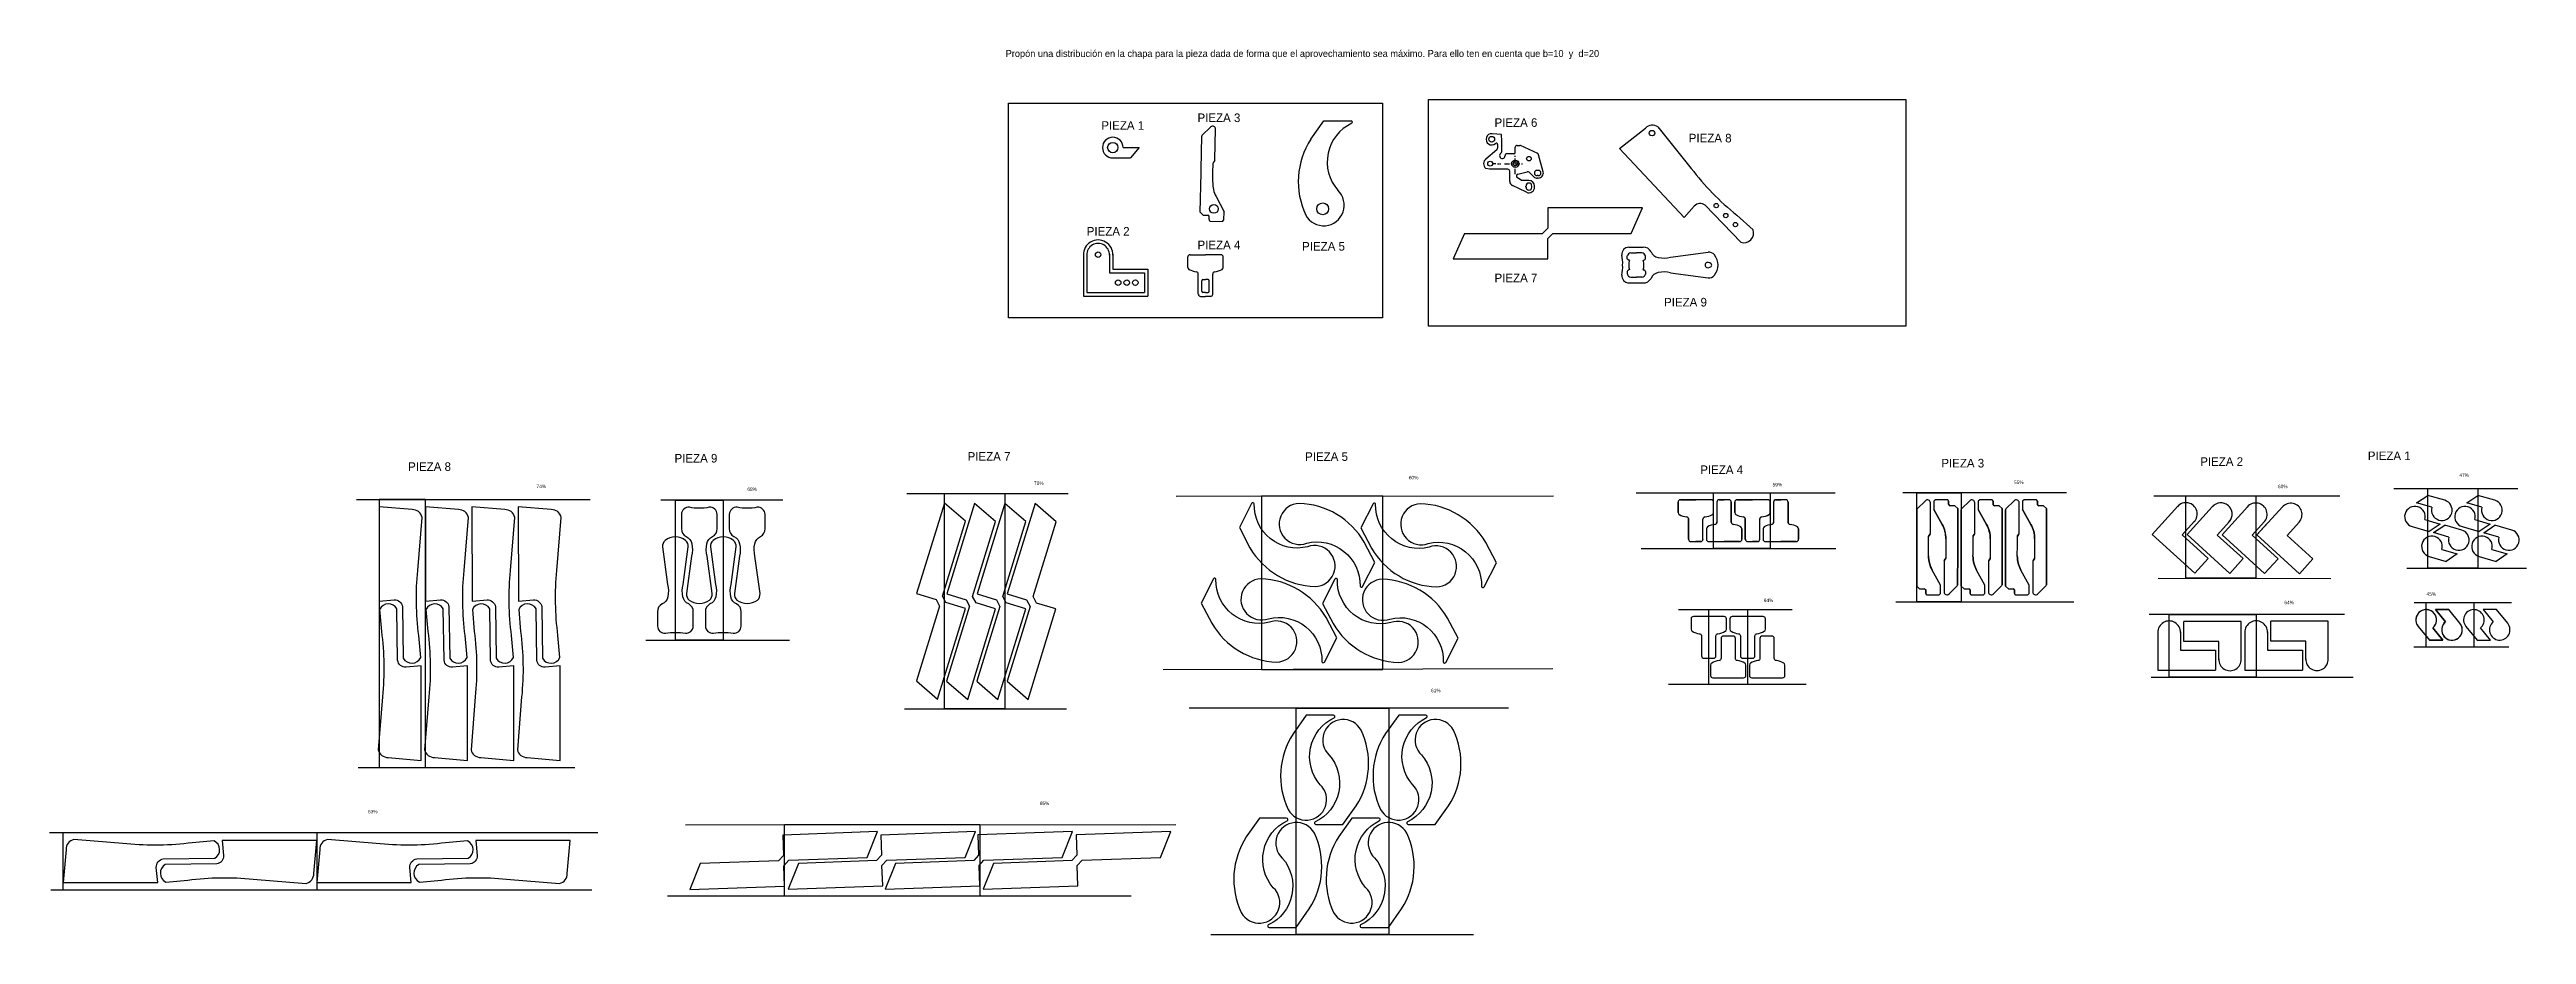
# Model space of a CAD drawing. Header units: millimetres. Extents: x -2963 to 4235, y -1663 to 907.
import ezdxf

# ---------------------------------------------------------------- set-up
doc = ezdxf.new("R2010")
doc.units = ezdxf.units.MM
doc.linetypes.add('CENTRO_15', pattern=[30, 15, -5, 5, -5])
doc.linetypes.add('CENTRO_5', pattern=[7.64, 5, -0.88, 0.88, -0.88])
for name, color, linetype in [('aux', 10, 'Continuous'), ('BASE_I', 7, 'Continuous'), ('EJES', 1, 'CENTRO_15'), ('PIEZA', 1, 'CENTRO_15')]:
    doc.layers.add(name, color=color, linetype=linetype)

msp = doc.modelspace()

# ---------------------------------------------------------------- linework, layer by layer
for p, q in [((702.2, 646.3), (740.4, 700.2)), ((740.4, 700.2), (819.2, 700.2)), ((1599.1, 619.1), (1674.8, 678.6)), ((1711.2, 682.1), (1807.7, 561.8)), ((126.9, 592.1), (178.3, 592.1)), ((156.9, 622.1), (203.2, 622.1)), ((203.2, 622.1), (178.3, 592.1)), ((1787.8, 419.6), (1599.1, 619.1)), ((1391.1, 447.2), (1391.1, 388.1)), ((1666.2, 447.2), (1391.1, 447.2)), ((1391.1, 447.2), (1391.1, 388.1)), ((1633.6, 373.1), (1666.2, 447.2)), ((1816.7, 452.4), (1787.8, 419.6)), ((1952.5, 347.1), (1848.2, 454.5)), ((1148.7, 373.1), (1116, 299.1)), ((1148.7, 373.1), (1376.1, 373.1)), ((1391.1, 388.1), (1376.1, 373.1)), ((1406.1, 373.1), (1391.1, 358.1)), ((1406.1, 373.1), (1633.6, 373.1)), ((1406.1, 373.1), (1633.6, 373.1)), ((1940, 425.8), (1987.9, 383)), ((41.4, 312.2), (41.4, 190.9)), ((51.4, 312.2), (51.4, 200.9)), ((116.9, 312.2), (116.9, 258.8)), ((126.9, 312.2), (126.9, 268.8)), ((344.8, 274.3), (344.8, 304.5)), ((351.5, 311.2), (396.3, 311.2)), ((441.2, 311.2), (396.3, 311.2)), ((447.9, 274.3), (447.9, 304.5)), ((1116, 299.1), (1391.1, 299.1)), ((1391.1, 299.1), (1391.1, 358.1)), ((1622.2, 299.4), (1622.2, 307.6)), ((1628.3, 294.5), (1625.8, 296.4)), ((1626.5, 333.1), (1668, 333.1)), ((1632.3, 316.5), (1648.5, 316.5)), ((1664.7, 316.5), (1648.5, 316.5)), ((1668.7, 294.5), (1671.1, 296.4)), ((1674.8, 299.4), (1674.8, 307.6)), ((1747.6, 303.7), (1856.8, 318.4)), ((116.9, 258.8), (218.6, 258.8)), ((126.9, 268.8), (228.6, 268.8)), ((218.6, 258.8), (218.6, 200.9)), ((228.6, 268.8), (228.6, 190.9)), ((375.4, 196.7), (375.4, 254.7)), ((385.5, 204.9), (385.5, 235.5)), ((388.9, 238.8), (396.3, 238.8)), ((403.8, 238.8), (396.3, 238.8)), ((407.2, 204.9), (407.2, 235.5)), ((417.3, 196.7), (417.3, 254.7)), ((1622.2, 262.8), (1622.2, 254.6)), ((1628.3, 267.8), (1625.8, 265.8)), ((1626.5, 229.1), (1668, 229.1)), ((1632.3, 245.7), (1648.5, 245.7)), ((1664.7, 245.7), (1648.5, 245.7)), ((1668.7, 267.8), (1671.1, 265.8)), ((1674.8, 262.8), (1674.8, 254.6)), ((1747.6, 258.6), (1856.8, 243.9)), ((41.4, 190.9), (228.6, 190.9)), ((51.4, 200.9), (218.6, 200.9)), ((382.2, 190), (396.3, 190)), ((396.3, 201.5), (388.9, 201.5)), ((396.3, 201.5), (403.8, 201.5)), ((410.5, 190), (396.3, 190)), ((-2071.1, -399.7), (-1392.3, -399.7)), ((-832.4, -402.1), (-1187.1, -402.1)), ((-472.1, -382.6), (-2.5, -382.6)), ((310.7, -390.1), (1408, -389.3)), ((1647.7, -380.7), (2225.9, -380.7)), ((1769.7, -437.6), (1769.7, -407.4)), ((1776.4, -400.7), (1821.2, -400.7)), ((1866, -400.7), (1821.2, -400.7)), ((1872.7, -437.6), (1872.7, -407.4)), ((1882.6, -407.4), (1882.6, -465.4)), ((1889.3, -400.7), (1903.5, -400.7)), ((1917.7, -400.7), (1903.5, -400.7)), ((1924.4, -407.4), (1924.4, -465.4)), ((1934.5, -437.6), (1934.5, -407.4)), ((1941.2, -400.7), (1986, -400.7)), ((2030.8, -400.7), (1986, -400.7)), ((2037.6, -437.6), (2037.6, -407.4)), ((2037.6, -422.5), (2037.6, -541.9)), ((2047.4, -407.4), (2047.4, -465.4)), ((2054.2, -400.7), (2068.3, -400.7)), ((2082.5, -400.7), (2068.3, -400.7)), ((2089.3, -407.4), (2089.3, -465.4)), ((2899, -380.8), (2422.5, -380.8)), ((3222.2, -419), (3147.4, -501.5)), ((3152.6, -389.1), (3692.4, -389.1)), ((3322.2, -421.2), (3248.9, -501.9)), ((3425.3, -419.9), (3350.5, -502.4)), ((3526.8, -420.4), (3452, -502.8)), ((3849.7, -367.6), (4210.3, -367.7)), ((3916.1, -409.5), (3948.3, -387.7)), ((3960.5, -422.5), (3916.1, -409.5)), ((3997.7, -402), (3948.3, -387.7)), ((4061.5, -409.5), (4093.7, -387.7)), ((4105.9, -422.5), (4061.5, -409.5)), ((4143.1, -402.1), (4093.7, -387.7)), ((1800.3, -515.2), (1800.3, -457.2)), ((1842.1, -515.2), (1842.1, -457.2)), ((1852, -485), (1852, -515.2)), ((1955, -485), (1955, -515.2)), ((1965.1, -515.2), (1965.1, -457.2)), ((2006.9, -515.2), (2006.9, -457.2)), ((2016.8, -485), (2016.8, -515.2)), ((2119.9, -485), (2119.9, -515.2)), ((3147.4, -501.5), (3271.2, -613.8)), ((3270.7, -463.1), (3234.8, -502.6)), ((3234.8, -502.6), (3310.1, -571)), ((3248.9, -501.9), (3372.8, -614.3)), ((3372.2, -463.5), (3336.3, -503.1)), ((3336.3, -503.1), (3411.7, -571.4)), ((3350.5, -502.4), (3474.3, -614.7)), ((3473.8, -463.9), (3437.9, -503.5)), ((3437.9, -503.5), (3513.2, -571.9)), ((3481.2, -470.7), (3452, -502.8)), ((3452, -502.8), (3575.9, -615.2)), ((3575.3, -464.4), (3539.4, -504)), ((3902.8, -478.5), (3952.2, -492.9)), ((3940, -458.1), (3984.4, -471)), ((3984.4, -471), (3952.2, -492.9)), ((3965.4, -496), (3997.7, -474.2)), ((4009.8, -509), (3965.4, -496)), ((4047, -488.5), (3997.7, -474.2)), ((4048.3, -478.5), (4097.7, -492.9)), ((4085.5, -458.1), (4129.9, -471)), ((4129.9, -471), (4097.7, -492.9)), ((4110.9, -496.1), (4143.1, -474.2)), ((4155.3, -509), (4110.9, -496.1)), ((4192.5, -488.6), (4143.1, -474.2)), ((1662.5, -541.9), (2228.5, -541.9)), ((1807, -521.9), (1821.2, -521.9)), ((1835.4, -521.9), (1821.2, -521.9)), ((1858.7, -521.9), (1903.5, -521.9)), ((1948.3, -521.9), (1903.5, -521.9)), ((1971.9, -521.9), (1986, -521.9)), ((2000.2, -521.9), (1986, -521.9)), ((2023.5, -521.9), (2068.3, -521.9)), ((2113.1, -521.9), (2068.3, -521.9)), ((3310.1, -571), (3271.2, -613.8)), ((3411.7, -571.4), (3372.8, -614.3)), ((3513.2, -571.9), (3474.3, -614.7)), ((3539.4, -504), (3614.8, -572.3)), ((3614.8, -572.3), (3575.9, -615.2)), ((3952.2, -565), (4001.6, -579.4)), ((3989.4, -544.6), (4033.8, -557.5)), ((4033.8, -557.5), (4001.6, -579.4)), ((4097.7, -565), (4147, -579.4)), ((4134.9, -544.6), (4179.3, -557.5)), ((4179.3, -557.5), (4147, -579.4)), ((3164.6, -628), (3666.4, -629.3)), ((3887.2, -599.4), (4235.3, -599.4)), ((1771.3, -719.6), (2101, -719.6)), ((2402.5, -696.7), (2920, -696.7)), ((3908.5, -698.9), (4191.8, -698.9)), ((3999.9, -755), (3970.6, -719.2)), ((3970.6, -719.2), (4009.6, -719.5)), ((4042.1, -759.3), (4009.6, -719.5)), ((3706.4, -733.9), (3139.2, -733.9)), ((3164.2, -784.1), (3164.2, -895.4)), ((3229.7, -784.1), (3229.7, -837.5)), ((3406.4, -753.9), (3239.2, -753.9)), ((3239.2, -811.8), (3239.2, -753.9)), ((3406.4, -865.2), (3406.4, -753.9)), ((3417, -783.7), (3417, -895)), ((3482.5, -783.7), (3482.5, -837.1)), ((3659.2, -753.5), (3492, -753.5)), ((3492, -811.4), (3492, -753.5)), ((3659.2, -864.9), (3659.2, -753.5)), ((3920.6, -768.5), (3953.1, -808.3)), ((3962.8, -772.8), (3992, -808.6)), ((-1229.8, -808.5), (-813, -808.5)), ((3229.7, -837.5), (3331.4, -837.5)), ((3340.9, -811.8), (3239.2, -811.8)), ((3331.4, -837.5), (3331.4, -895.4)), ((3340.9, -865.2), (3340.9, -811.8)), ((3482.5, -837.1), (3584.2, -837.1)), ((3593.7, -811.4), (3492, -811.4)), ((3584.2, -837.1), (3584.2, -895)), ((3593.7, -864.9), (3593.7, -811.4)), ((4184.4, -828.9), (3907.6, -828.9)), ((3992, -808.6), (3953.1, -808.3)), ((273.6, -893.9), (1405.9, -890.9)), ((3144.2, -915.4), (3731.4, -915.4)), ((3164.2, -895.4), (3331.4, -895.4)), ((3417, -895), (3584.2, -895)), ((1276.7, -1005.8), (348.6, -1005.8)), ((2141.5, -937.5), (1742.3, -937.5)), ((-478.3, -1007.9), (-7.5, -1007.9)), ((-2066, -1178.4), (-1436.7, -1178.4)), ((-2963.2, -1367.1), (-1369.8, -1367.1)), ((-1114.6, -1344.1), (310.1, -1343.6)), ((-1386.9, -1534.6), (-2959.1, -1534.6)), ((179.8, -1551.8), (-1167.6, -1551.8)), ((411.9, -1662.8), (1174.8, -1662.8))]:
    msp.add_line(p, q)
for points in [[(-1893, -605.5), (-1880.7, -451.7, 0.372878), (-1909.5, -429.2), (-2005.4, -420.7), (-2005, -695.2), (-1961.4, -691.2, -0.386252), (-1937.1, -711.3), (-1935, -861, 0.601328), (-1884.6, -859.1), (-1890, -795.1, -0.057516)], [(-1758.3, -605.5), (-1745.9, -451.7, 0.372878), (-1774.8, -429.2), (-1870.7, -420.7), (-1870.3, -695.2), (-1826.7, -691.2, -0.386252), (-1802.3, -711.3), (-1800.2, -861, 0.601328), (-1749.8, -859.1), (-1755.3, -795.1, -0.057516)], [(-1623.4, -605.5), (-1611, -451.7, 0.372878), (-1639.9, -429.2), (-1735.8, -420.7), (-1735.4, -695.2), (-1691.8, -691.2, -0.386252), (-1667.5, -711.3), (-1665.3, -861, 0.601328), (-1614.9, -859.1), (-1620.4, -795.1, -0.057516)], [(-1488.6, -605.5), (-1476.2, -451.7, 0.372878), (-1505.1, -429.2), (-1601, -420.7), (-1600.6, -695.2), (-1557, -691.2, -0.386252), (-1532.7, -711.3), (-1530.6, -861, 0.601328), (-1480.1, -859.1), (-1485.6, -795.1, -0.057516)], [(-1074.8, -702.1, 0.147298), (-1044.9, -692, 0.230933), (-1037.6, -673.1), (-1052.3, -564, -0.119706), (-1052.8, -528.5, -0.254223), (-1036.2, -507.3, 0.287507), (-1022.9, -484.3), (-1022.9, -442.9, 0.418694), (-1045.9, -422.1, -0.070511), (-1074.8, -424.9, -0.070511), (-1103.8, -422.1, 0.418694), (-1126.8, -442.9), (-1126.8, -484.3, 0.287507), (-1113.5, -507.3, -0.254223), (-1096.9, -528.5, -0.119706), (-1097.4, -564), (-1112.1, -673.1, 0.230933), (-1104.7, -692, 0.147298)], [(-935.6, -702.1, 0.147298), (-905.7, -692, 0.230933), (-898.3, -673.1), (-913, -564, -0.119706), (-913.5, -528.5, -0.254223), (-896.9, -507.3, 0.287507), (-883.6, -484.3), (-883.6, -442.9, 0.418694), (-906.6, -422.1, -0.070511), (-935.6, -424.9, -0.070511), (-964.6, -422.1, 0.418694), (-987.6, -442.9), (-987.6, -484.3, 0.287507), (-974.2, -507.3, -0.254223), (-957.7, -528.5, -0.119706), (-958.1, -564), (-972.8, -673.1, 0.230933), (-965.5, -692, 0.147298)], [(537.8, -412.7, 0.760807), (530.3, -411.2), (494.7, -481.4), (525.5, -539.9, 0.259049), (715.1, -652.5, 1.173292), (693, -536.9, -0.496018)], [(845.5, -651, 0.760807), (853, -652.5), (888.6, -582.3), (857.8, -523.7, 0.259049), (668.2, -411.2, 1.173292), (690.4, -526.8, -0.496018)], [(890.8, -413.8, 0.760807), (883.3, -412.2), (847.7, -482.5), (878.5, -541, 0.259049), (1068.1, -653.6, 1.173292), (1046, -538, -0.496018)], [(1198.5, -652, 0.760807), (1206, -653.6), (1241.6, -583.3), (1210.8, -524.8, 0.259049), (1021.3, -412.2, 1.173292), (1043.4, -527.8, -0.496018)], [(1869.3, -443.4, 0.271063), (1872.7, -437.6), (1872.7, -407.4, 0.414214), (1866, -400.7), (1821.2, -400.7), (1776.4, -400.7, 0.414214), (1769.7, -407.4), (1769.7, -437.6, 0.271063), (1773.1, -443.4, 0.095184), (1794.5, -450.5, -0.375947), (1800.3, -457.2), (1800.3, -515.2, 0.414214), (1807, -521.9), (1821.2, -521.9), (1835.4, -521.9, 0.414214), (1842.1, -515.2), (1842.1, -457.2, -0.375947), (1847.9, -450.5, 0.095184)], [(1855.4, -479.2, 0.271063), (1852, -485), (1852, -515.2, 0.414214), (1858.7, -521.9), (1903.5, -521.9), (1948.3, -521.9, 0.414214), (1955, -515.2), (1955, -485, 0.271063), (1951.6, -479.2, 0.095184), (1930.2, -472, -0.375947), (1924.4, -465.4), (1924.4, -407.4, 0.414214), (1917.7, -400.7), (1903.5, -400.7), (1889.3, -400.7, 0.414214), (1882.6, -407.4), (1882.6, -465.4, -0.375947), (1876.8, -472, 0.095184)], [(2034.1, -443.4, 0.271063), (2037.6, -437.6), (2037.6, -407.4, 0.414214), (2030.8, -400.7), (1986, -400.7), (1941.2, -400.7, 0.414214), (1934.5, -407.4), (1934.5, -437.6, 0.271063), (1937.9, -443.4, 0.095184), (1959.3, -450.5, -0.375947), (1965.1, -457.2), (1965.1, -515.2, 0.414214), (1971.9, -521.9), (1986, -521.9), (2000.2, -521.9, 0.414214), (2006.9, -515.2), (2006.9, -457.2, -0.375947), (2012.8, -450.5, 0.095184)], [(2020.2, -479.2, 0.271063), (2016.8, -485), (2016.8, -515.2, 0.414214), (2023.5, -521.9), (2068.3, -521.9), (2113.1, -521.9, 0.414214), (2119.9, -515.2), (2119.9, -485, 0.271063), (2116.4, -479.2, 0.095184), (2095.1, -472, -0.375947), (2089.3, -465.4), (2089.3, -407.4, 0.414214), (2082.5, -400.7), (2068.3, -400.7), (2054.2, -400.7, 0.414214), (2047.4, -407.4), (2047.4, -465.4, -0.375947), (2041.6, -472, 0.095184)], [(2497.7, -563.8), (2497.7, -558.7), (2497.7, -537), (2497.7, -508, -0.149778), (2498.5, -505.6), (2502.2, -500, 0.149778), (2503, -497.7), (2503, -409.3, 0.668179), (2488.5, -403.3), (2464.6, -427.2, 0.198912), (2463.3, -430.2), (2463.3, -526.6), (2463.3, -537), (2463.2, -651.1), (2471.7, -659.6), (2485.3, -659.6, -0.414214), (2489.6, -663.9), (2489.6, -672.4, 0.414214), (2493.8, -676.6), (2528.2, -676.7), (2532.5, -672.4), (2532.5, -648.9), (2508.3, -604.9, -0.126713)], [(2547.9, -513.7), (2547.9, -518.8), (2547.9, -540.5), (2547.8, -569.5, -0.149778), (2547.1, -571.9), (2543.4, -577.4, 0.149778), (2542.6, -579.8), (2542.6, -668.2, 0.668179), (2557.1, -674.2), (2581, -650.3, 0.198912), (2582.2, -647.3), (2582.3, -550.9), (2582.3, -540.5), (2582.3, -426.4), (2573.8, -417.9), (2560.2, -417.8, -0.414214), (2556, -413.6), (2556, -405.1, 0.414214), (2551.8, -400.8), (2517.3, -400.8), (2513.1, -405.1), (2513.1, -428.6), (2537.3, -472.6, -0.126713)], [(2626.7, -563.8), (2626.8, -558.7), (2626.8, -537), (2626.8, -508, -0.149778), (2627.5, -505.6), (2631.3, -500, 0.149778), (2632, -497.7), (2632, -409.3, 0.668179), (2617.5, -403.3), (2593.6, -427.2, 0.198912), (2592.4, -430.2), (2592.3, -526.6), (2592.3, -537), (2592.3, -651.1), (2600.8, -659.6), (2614.4, -659.6, -0.414214), (2618.6, -663.9), (2618.6, -672.4, 0.414214), (2622.9, -676.6), (2657.3, -676.7), (2661.5, -672.4), (2661.6, -648.9), (2637.3, -604.9, -0.126713)], [(2676.9, -513.7), (2676.9, -518.8), (2676.9, -540.5), (2676.9, -569.5, -0.149778), (2676.2, -571.9), (2672.4, -577.4, 0.149778), (2671.7, -579.8), (2671.6, -668.2, 0.668179), (2686.1, -674.2), (2710, -650.3, 0.198912), (2711.3, -647.3), (2711.3, -550.9), (2711.3, -540.5), (2711.4, -426.4), (2702.9, -417.9), (2689.3, -417.8, -0.414214), (2685, -413.6), (2685, -405.1, 0.414214), (2680.8, -400.8), (2646.4, -400.8), (2642.1, -405.1), (2642.1, -428.6), (2666.4, -472.6, -0.126713)], [(2755.6, -563.8), (2755.6, -558.7), (2755.7, -537), (2755.7, -508, -0.149778), (2756.4, -505.6), (2760.2, -500, 0.149778), (2760.9, -497.7), (2760.9, -409.3, 0.668179), (2746.4, -403.3), (2722.5, -427.2, 0.198912), (2721.3, -430.2), (2721.2, -526.6), (2721.2, -537), (2721.2, -651.1), (2729.7, -659.6), (2743.3, -659.6, -0.414214), (2747.5, -663.9), (2747.5, -672.4, 0.414214), (2751.8, -676.6), (2786.2, -676.7), (2790.4, -672.4), (2790.4, -648.9), (2766.2, -604.9, -0.126713)], [(2805.8, -513.7), (2805.8, -518.8), (2805.8, -540.5), (2805.8, -569.5, -0.149778), (2805.1, -571.9), (2801.3, -577.4, 0.149778), (2800.6, -579.8), (2800.5, -668.2, 0.668179), (2815, -674.2), (2838.9, -650.3, 0.198912), (2840.2, -647.3), (2840.2, -550.9), (2840.2, -540.5), (2840.3, -426.4), (2831.8, -417.9), (2818.2, -417.8, -0.414214), (2813.9, -413.6), (2813.9, -405.1, 0.414214), (2809.7, -400.8), (2775.3, -400.8), (2771, -405.1), (2771, -428.6), (2795.3, -472.6, -0.126713)], [(3322.2, -421.2), (3248.9, -501.9), (3372.8, -614.3), (3411.7, -571.4), (3336.3, -503.1), (3372.2, -463.5, 1)], [(-1144.4, -508.5, 0.147298), (-1174.3, -518.6, 0.230933), (-1181.6, -537.5), (-1166.9, -646.6, -0.119706), (-1166.4, -682.1, -0.254223), (-1183, -703.2, 0.287507), (-1196.3, -726.3), (-1196.3, -767.7, 0.418694), (-1173.3, -788.4, -0.070511), (-1144.4, -785.7, -0.070511), (-1115.4, -788.4, 0.418694), (-1092.4, -767.7), (-1092.4, -726.3, 0.287507), (-1105.7, -703.2, -0.254223), (-1122.3, -682.1, -0.119706), (-1121.8, -646.6), (-1107.1, -537.5, 0.230933), (-1114.5, -518.6, 0.147298)], [(-1005.1, -508.5, 0.147298), (-1035, -518.6, 0.230933), (-1042.4, -537.5), (-1027.7, -646.6, -0.119706), (-1027.2, -682.1, -0.254223), (-1043.8, -703.2, 0.287507), (-1057.1, -726.3), (-1057.1, -767.7, 0.418694), (-1034.1, -788.4, -0.070511), (-1005.1, -785.7, -0.070511), (-976.1, -788.4, 0.418694), (-953.1, -767.7), (-953.1, -726.3, 0.287507), (-966.5, -703.2, -0.254223), (-983, -682.1, -0.119706), (-982.6, -646.6), (-967.9, -537.5, 0.230933), (-975.2, -518.6, 0.147298)], [(426.7, -631.9, 0.760807), (419.2, -630.4), (383.6, -700.6), (414.4, -759.1, 0.259049), (604, -871.7, 1.173292), (581.8, -756.1, -0.496018)], [(734.4, -870.2, 0.760807), (741.9, -871.7), (777.5, -801.5), (746.7, -742.9, 0.259049), (557.1, -630.3, 1.173292), (579.2, -745.9, -0.496018)], [(779.7, -632.9, 0.760807), (772.2, -631.4), (736.6, -701.7), (767.4, -760.2, 0.259049), (957, -872.8, 1.173292), (934.8, -757.2, -0.496018)], [(1087.4, -871.2, 0.760807), (1094.9, -872.7), (1130.5, -802.5), (1099.7, -744, 0.259049), (910.1, -631.4, 1.173292), (932.2, -747, -0.496018)], [(-1995.6, -972.6), (-2008, -1126.3, 0.372878), (-1979.1, -1148.8), (-1883.2, -1157.4), (-1883.6, -882.9), (-1927.2, -886.9, -0.386252), (-1951.5, -866.8), (-1953.6, -717.1, 0.601328), (-2004.1, -719), (-1998.6, -782.9, -0.057516)], [(-1860.8, -972.6), (-1873.2, -1126.3, 0.372878), (-1844.3, -1148.8), (-1748.4, -1157.4), (-1748.8, -882.9), (-1792.4, -886.9, -0.386252), (-1816.8, -866.8), (-1818.9, -717.1, 0.601328), (-1869.3, -719), (-1863.8, -782.9, -0.057516)], [(-1725.9, -972.6), (-1738.3, -1126.3, 0.372878), (-1709.4, -1148.8), (-1613.5, -1157.4), (-1613.9, -882.9), (-1657.5, -886.9, -0.386252), (-1681.9, -866.8), (-1684, -717.1, 0.601328), (-1734.4, -719), (-1729, -782.9, -0.057516)], [(-1591.2, -972.6), (-1603.6, -1126.3, 0.372878), (-1574.7, -1148.8), (-1478.8, -1157.4), (-1479.2, -882.9), (-1522.8, -886.9, -0.386252), (-1547.1, -866.8), (-1549.2, -717.1, 0.601328), (-1599.7, -719), (-1594.2, -782.9, -0.057516)], [(3920.6, -768.5), (3953.1, -808.3), (3992, -808.6), (3962.8, -772.8, 2.414214)], [(4042.1, -759.3), (4009.6, -719.5), (3970.6, -719.2), (3999.9, -755, 2.414214)], [(4059.3, -768.5), (4091.8, -808.3), (4130.7, -808.6), (4101.5, -772.8, 2.414214)], [(4180.7, -759.3), (4148.2, -719.5), (4109.3, -719.2), (4138.5, -755, 2.414214)], [(1907, -782.3, 0.271063), (1910.4, -776.5), (1910.4, -746.3, 0.414214), (1903.7, -739.6), (1858.9, -739.6), (1814.1, -739.6, 0.414214), (1807.4, -746.3), (1807.4, -776.5, 0.271063), (1810.8, -782.3, 0.095184), (1832.1, -789.5, -0.375947), (1838, -796.1), (1838, -854.1, 0.414214), (1844.7, -860.8), (1858.9, -860.8), (1873.1, -860.8, 0.414214), (1879.8, -854.1), (1879.8, -796.1, -0.375947), (1885.6, -789.5, 0.095184)], [(2020, -782.3, 0.271063), (2023.5, -776.5), (2023.5, -746.3, 0.414214), (2016.7, -739.6), (1971.9, -739.6), (1927.1, -739.6, 0.414214), (1920.4, -746.3), (1920.4, -776.5, 0.271063), (1923.8, -782.3, 0.095184), (1945.2, -789.5, -0.375947), (1951, -796.1), (1951, -854.1, 0.414214), (1957.7, -860.8), (1971.9, -860.8), (1986.1, -860.8, 0.414214), (1992.8, -854.1), (1992.8, -796.1, -0.375947), (1998.7, -789.5, 0.095184)], [(1867.3, -874.7, 0.271063), (1863.9, -880.6), (1863.9, -910.8, 0.414214), (1870.6, -917.5), (1915.4, -917.5), (1960.2, -917.5, 0.414214), (1966.9, -910.8), (1966.9, -880.6, 0.271063), (1963.5, -874.7, 0.095184), (1942.1, -867.6, -0.375947), (1936.3, -861), (1936.3, -803, 0.414214), (1929.6, -796.3), (1915.4, -796.3), (1901.2, -796.3, 0.414214), (1894.5, -803), (1894.5, -861, -0.375947), (1888.7, -867.6, 0.095184)], [(1980.4, -874.7, 0.271063), (1977, -880.6), (1977, -910.8, 0.414214), (1983.7, -917.5), (2028.5, -917.5), (2073.3, -917.5, 0.414214), (2080.1, -910.8), (2080.1, -880.6, 0.271063), (2076.6, -874.7, 0.095184), (2055.3, -867.6, -0.375947), (2049.4, -861), (2049.4, -803, 0.414214), (2042.7, -796.3), (2028.5, -796.3), (2014.3, -796.3, 0.414214), (2007.6, -803), (2007.6, -861, -0.375947), (2001.8, -867.6, 0.095184)], [(770.1, -1033.5, 0.760807), (768, -1026), (689.3, -1026), (651, -1080, 0.259049), (636.3, -1300, 1.173292), (729.4, -1228, -0.496018)], [(715, -1336.3, 0.760807), (717, -1343.7), (795.8, -1343.7), (834, -1289.7, 0.259049), (848.7, -1069.8, 1.173292), (755.6, -1141.8, -0.496018)], [(1038.5, -1033.2, 0.760807), (1036.4, -1025.8), (957.7, -1025.8), (919.4, -1079.8, 0.259049), (904.7, -1299.7, 1.173292), (997.8, -1227.7, -0.496018)], [(983.4, -1336, 0.760807), (985.4, -1343.4), (1064.2, -1343.4), (1102.5, -1289.5, 0.259049), (1117.1, -1069.5, 1.173292), (1024, -1141.5, -0.496018)], [(633.9, -1332.6, 0.760807), (631.9, -1325.1), (553.1, -1325.1), (514.9, -1379.1, 0.259049), (500.2, -1599.1, 1.173292), (593.3, -1527.1, -0.496018)], [(578.8, -1635.4, 0.760807), (580.9, -1642.8), (659.6, -1642.8), (697.9, -1588.8, 0.259049), (712.6, -1368.9, 1.173292), (619.5, -1440.9, -0.496018)], [(902.4, -1332.3, 0.760807), (900.3, -1324.9), (821.5, -1324.9), (783.3, -1378.9, 0.259049), (768.6, -1598.8, 1.173292), (861.7, -1526.8, -0.496018)], [(847.2, -1635.1, 0.760807), (849.3, -1642.5), (928, -1642.5), (966.3, -1588.6, 0.259049), (981, -1368.6, 1.173292), (887.9, -1440.6, -0.496018)], [(-2738.6, -1399.6), (-2892.4, -1387.2, 0.372878), (-2914.9, -1416.1), (-2923.4, -1512), (-2648.9, -1511.6), (-2652.9, -1468, -0.386252), (-2632.8, -1443.7), (-2483.1, -1441.5, 0.601328), (-2485, -1391.1), (-2549, -1396.6, -0.057516)], [(-2371.5, -1502.1), (-2217.8, -1514.5, 0.372878), (-2195.3, -1485.6), (-2186.7, -1389.7), (-2461.2, -1390.1), (-2457.2, -1433.7, -0.386252), (-2477.3, -1458.1), (-2627, -1460.2, 0.601328), (-2625.1, -1510.6), (-2561.2, -1505.2, -0.057516)], [(-2001.9, -1399.6), (-2155.6, -1387.2, 0.372878), (-2178.1, -1416.1), (-2186.7, -1512), (-1912.2, -1511.6), (-1916.1, -1468, -0.386252), (-1896.1, -1443.7), (-1746.4, -1441.5, 0.601328), (-1748.2, -1391.1), (-1812.2, -1396.6, -0.057516)], [(-1634.7, -1502.1), (-1481, -1514.5, 0.372878), (-1458.5, -1485.6), (-1449.9, -1389.7), (-1724.5, -1390.1), (-1720.5, -1433.7, -0.386252), (-1740.5, -1458.1), (-1890.2, -1460.2, 0.601328), (-1888.4, -1510.6), (-1824.4, -1505.2, -0.057516)]]:
    msp.add_lwpolyline(points, format="xyb", close=True)
for points in [[(-2005, -1178.4), (-1870.7, -1178.4), (-1870.7, -399.7), (-2005, -399.7)], [(-1144.4, -402.1), (-1005.1, -402.1), (-1005.1, -808.5), (-1144.4, -808.5)], [(-358.2, -699.3), (-368.1, -680.6), (-301.4, -463.1), (-362.6, -410.2), (-443.3, -673.2), (-386.9, -690.5), (-376.9, -709.3), (-443.7, -926.7), (-382.5, -979.7), (-301.7, -716.7)], [(-362.6, -382.6), (-187, -382.6), (-187, -1007.9), (-362.6, -1007.9)], [(-270.5, -700.1), (-280.4, -681.3), (-213.7, -463.9), (-274.9, -411), (-355.6, -674), (-299.2, -691.3), (-289.2, -710), (-356, -927.5), (-294.8, -980.4), (-214.1, -717.4)], [(-182.6, -700.2), (-192.6, -681.5), (-125.8, -464), (-187, -411.1), (-267.8, -674.1), (-211.3, -691.4), (-201.4, -710.2), (-268.1, -927.6), (-206.9, -980.6), (-126.2, -717.6)], [(-94.8, -700.4), (-104.7, -681.6), (-38, -464.2), (-99.2, -411.2), (-179.9, -674.2), (-123.5, -691.6), (-113.5, -710.3), (-180.3, -927.8), (-119.1, -980.7), (-38.3, -717.7)], [(558.9, -893.1), (911.9, -893.1), (911.9, -389.7), (558.9, -389.7)], [(1872.7, -380.7), (2037.6, -380.7), (2037.6, -541.9), (1872.7, -541.9)], [(2463.3, -380.8), (2592.4, -380.8), (2592.4, -696.7), (2463.3, -696.7)], [(3245.7, -389.1), (3448.8, -389.1), (3448.8, -628.7), (3245.7, -628.7)], [(3948.3, -367.7), (4093.7, -367.7), (4093.7, -599.4), (3948.3, -599.4)], [(1858.9, -719.6), (1971.9, -719.6), (1971.9, -937.5), (1858.9, -937.5)], [(1858.9, -719.6), (1971.9, -719.6), (1971.9, -937.5), (1858.9, -937.5)], [(3943.9, -698.9), (4082.5, -698.9), (4082.5, -828.9), (3943.9, -828.9)], [(3196.9, -733.9), (3449.7, -733.9), (3449.7, -915.4), (3196.9, -915.4)], [(660.2, -1005.8), (928.7, -1005.8), (928.7, -1662.8), (660.2, -1662.8)], [(-2923.4, -1367.1), (-2186.7, -1367.1), (-2186.7, -1534.6), (-2923.4, -1534.6)], [(-829.2, -1463.2), (-814.7, -1447.6), (-587.4, -1439.6), (-557.4, -1364.4), (-832.3, -1374.2), (-830.2, -1433.2), (-844.7, -1448.7), (-1072, -1456.8), (-1102, -1531.9), (-827.1, -1522.2)], [(-827.1, -1344), (-259.8, -1344), (-259.8, -1551.8), (-827.1, -1551.8)], [(-543.9, -1463.1), (-529.4, -1447.5), (-302.1, -1439.5), (-272.1, -1364.3), (-547, -1374.1), (-544.9, -1433.1), (-559.4, -1448.6), (-786.7, -1456.7), (-816.7, -1531.8), (-541.8, -1522.1)], [(-261.9, -1463), (-247.5, -1447.5), (-20.1, -1439.4), (9.9, -1364.3), (-265.1, -1374), (-263, -1433), (-277.4, -1448.6), (-504.8, -1456.6), (-534.8, -1531.8), (-259.8, -1522)], [(23.4, -1462.9), (37.8, -1447.4), (265.2, -1439.3), (295.2, -1364.2), (20.2, -1373.9), (22.3, -1432.9), (7.9, -1448.4), (-219.5, -1456.5), (-249.5, -1531.7), (25.5, -1521.9)]]:
    msp.add_lwpolyline(points, close=True)
for centre, radius in [((1694, 664.3), 7.89), ((126.9, 622.1), 15), ((737, 444.3), 17.2), ((1880.4, 453.6), 6.28), ((1908.3, 424.9), 6.28), ((1936.2, 398.5), 6.28), ((84.2, 311.1), 8), ((142.4, 229.9), 8), ((142.4, 229.9), 8), ((167.4, 229.9), 8), ((192.4, 229.9), 8)]:
    msp.add_circle(centre, radius)
for centre, radius, start, end in [((126.9, 622.1), 30, 0, 270), ((874.8, 580.1), 124.8, 115.43141, 220.9603), ((819.2, 696.2), 4, 300.94353, 90), ((1695, 659.3), 28, 54.49914, 136.29668), ((892.9, 523.1), 227, 147.13288, 205.22545), ((2462.8, 1067), 827.3, 217.64091, 230.80799), ((739.8, 454.8), 59.6, 208.59394, 46.82975), ((1833.6, 436.2), 23.5, 51.60676, 136.08339), ((1960.6, 374.5), 28.6, 253.3554, 17.43414), ((84.2, 311.1), 42.8, 357.99392, 182.00608), ((84.2, 311.1), 32.8, 357.99392, 182.00608), ((351.5, 304.5), 6.72, 90, 180), ((441.2, 304.5), 6.72, 0, 90), ((1627.5, 311.4), 21.7, 92.54408, 183.41907), ((1505, 285.9), 103.7, 357.37971, 13.51283), ((1633, 305.5), 11, 94.08817, 168.89721), ((1625.2, 299.4), 3.04, 177.76181, 281.09759), ((1654.2, 284.5), 27.7, 158.87448, 186.97645), ((1663.9, 305.5), 11, 11.10279, 85.91183), ((1668.8, 308.1), 25.1, 27.83289, 91.99412), ((1642.8, 284.5), 27.7, 353.02355, 21.12552), ((1671.7, 299.4), 3.04, 258.90241, 2.23819), ((1716.8, 331), 28.1, 203.45595, 260.51089), ((1729, 376.4), 75.1, 257.09097, 284.39553), ((1858.5, 279.6), 10.6, 122.74803, 172.01865), ((1856.2, 275.7), 13.2, 23.99727, 104.81071), ((1858.7, 295.3), 23.1, 42.69631, 94.71038), ((1831.1, 279.2), 54.7, 1.76737, 35.48595), ((351.5, 274.3), 6.72, 180, 240.66538), ((377.5, 320.5), 59.7, 240.66538, 262.41439), ((368.7, 254.7), 6.72, 0, 82.41439), ((388.9, 235.5), 3.36, 90, 180), ((403.8, 235.5), 3.36, 0, 90), ((424, 254.7), 6.72, 97.58561, 180), ((415.2, 320.5), 59.7, 277.58561, 299.33462), ((441.2, 274.3), 6.72, 299.33462, 0), ((1505, 276.4), 103.7, 346.48717, 2.62029), ((1627.5, 250.8), 21.7, 176.58093, 267.45592), ((1625.2, 262.8), 3.04, 78.90241, 182.23819), ((1633, 256.7), 11, 191.10279, 265.91183), ((1654.2, 277.7), 27.7, 173.02355, 201.12552), ((1663.9, 256.7), 11, 274.08817, 348.89721), ((1668.8, 254.2), 25.1, 268.00588, 332.16711), ((1642.8, 277.7), 27.7, 338.87448, 6.97645), ((1671.7, 262.8), 3.04, 357.76181, 101.09759), ((1716.8, 231.3), 28.1, 99.48911, 156.54405), ((1729, 185.8), 75.1, 75.60447, 102.90903), ((1858.5, 282.6), 10.6, 187.98135, 237.25197), ((1856.2, 286.5), 13.2, 255.18929, 336.00273), ((1858.7, 266.9), 23.1, 265.28962, 317.30369), ((1831.1, 283), 54.7, 324.51405, 358.23263), ((382.2, 196.7), 6.72, 180, 270), ((388.9, 204.9), 3.36, 180, 270), ((403.8, 204.9), 3.36, 270, 0), ((410.5, 196.7), 6.72, 270, 0), ((1776.4, -407.4), 6.72, 90, 180), ((1866, -407.4), 6.72, 0, 90), ((1889.3, -407.4), 6.72, 90, 180), ((1917.7, -407.4), 6.72, 0, 90), ((1941.2, -407.4), 6.72, 90, 180), ((2030.8, -407.4), 6.72, 0, 90), ((2054.2, -407.4), 6.72, 90, 180), ((2082.5, -407.4), 6.72, 0, 90), ((3245.7, -441.9), 32.8, 315.78236, 139.79451), ((3347.2, -442.4), 32.8, 315.78236, 139.79451), ((3448.8, -442.8), 32.8, 315.78236, 139.79451), ((3550.3, -443.2), 32.8, 315.78236, 139.79451), ((3911.2, -449.7), 30, 343.76644, 253.76644), ((3989.3, -430.8), 30, 163.76644, 73.76644), ((4056.7, -449.7), 30, 343.76644, 253.76644), ((4134.7, -430.9), 30, 163.76644, 73.76644), ((1776.4, -437.6), 6.72, 180, 240.66538), ((1802.3, -391.4), 59.7, 240.66538, 262.41439), ((1793.6, -457.2), 6.72, 0, 82.41439), ((1848.8, -457.2), 6.72, 97.58561, 180), ((1840.1, -391.4), 59.7, 277.58561, 299.33462), ((1858.7, -485), 6.72, 119.33462, 180), ((1884.6, -531.2), 59.7, 97.58561, 119.33462), ((1866, -437.6), 6.72, 299.33462, 0), ((1875.9, -465.4), 6.72, 277.58561, 0), ((1931.1, -465.4), 6.72, 180, 262.41439), ((1922.4, -531.2), 59.7, 60.66538, 82.41439), ((1941.2, -437.6), 6.72, 180, 240.66538), ((1967.2, -391.4), 59.7, 240.66538, 262.41439), ((1948.3, -485), 6.72, 0, 60.66538), ((1958.4, -457.2), 6.72, 0, 82.41439), ((2013.7, -457.2), 6.72, 97.58561, 180), ((2004.9, -391.4), 59.7, 277.58561, 299.33462), ((2023.5, -485), 6.72, 119.33462, 180), ((2049.5, -531.2), 59.7, 97.58561, 119.33462), ((2030.8, -437.6), 6.72, 299.33462, 0), ((2040.7, -465.4), 6.72, 277.58561, 0), ((2096, -465.4), 6.72, 180, 262.41439), ((2087.2, -531.2), 59.7, 60.66538, 82.41439), ((2113.1, -485), 6.72, 0, 60.66538), ((4038.7, -517.3), 30, 163.76644, 73.76644), ((4184.1, -517.4), 30, 163.76644, 73.76644), ((1807, -515.2), 6.72, 180, 270), ((1835.4, -515.2), 6.72, 270, 0), ((1858.7, -515.2), 6.72, 180, 270), ((1948.3, -515.2), 6.72, 270, 0), ((1971.9, -515.2), 6.72, 180, 270), ((2000.2, -515.2), 6.72, 270, 0), ((2023.5, -515.2), 6.72, 180, 270), ((2113.1, -515.2), 6.72, 270, 0), ((3960.6, -536.2), 30, 343.76644, 253.76644), ((4106.1, -536.2), 30, 343.76644, 253.76644), ((3943.9, -749.5), 30, 309.18279, 219.18279), ((3196.9, -785.2), 32.8, 357.99392, 182.00608), ((3449.7, -784.8), 32.8, 357.99392, 182.00608), ((4018.8, -778.3), 30, 129.18279, 39.18279), ((3373.7, -864.1), 32.8, 177.99392, 2.00608), ((3626.5, -863.7), 32.8, 177.99392, 2.00608)]:
    msp.add_arc(centre, radius, start, end)
at = {"layer": 'aux'}
for points in [[(-176.5, 751.1), (910.5, 751.1), (910.5, 127.5), (-176.5, 127.5)], [(1044.7, 761.9), (2431.9, 761.9), (2431.9, 103.7), (1044.7, 103.7)]]:
    msp.add_lwpolyline(points, close=True, dxfattribs=at)
at = {"layer": 'BASE_I', "color": 7, "linetype": 'Continuous'}
for p, q in [((383.5, 559.2), (385.5, 655.6)), ((386.8, 658.6), (411.2, 681.9)), ((423.7, 587.3), (425.6, 675.6)), ((417.7, 548.1), (418.3, 577.1)), ((423, 585), (419.1, 579.5)), ((380.9, 434.7), (383.3, 548.8)), ((383.3, 548.8), (383.5, 559.2)), ((417.2, 521.3), (417.3, 526.4)), ((417.3, 526.4), (417.7, 548.1)), ((380.9, 434.7), (389.3, 426)), ((426.9, 480), (450.2, 435.5)), ((449.8, 412), (450.2, 435.5)), ((389.3, 426), (402.9, 425.7)), ((406.8, 412.9), (407, 421.4)), ((411, 408.6), (445.4, 407.9)), ((445.4, 407.9), (449.8, 412)), ((2463.3, -526.6), (2463.3, -430.2)), ((2464.6, -427.2), (2488.5, -403.3)), ((2503, -497.7), (2503, -409.3)), ((2517.3, -400.8), (2513.1, -405.1)), ((2513.1, -405.1), (2513.1, -428.6)), ((2537.3, -472.6), (2513.1, -428.6)), ((2551.8, -400.8), (2517.3, -400.8)), ((2556, -405.1), (2556, -413.6)), ((2573.8, -417.9), (2560.2, -417.8)), ((2582.3, -426.4), (2573.8, -417.9)), ((2582.3, -426.4), (2582.3, -540.5)), ((2592.3, -526.6), (2592.4, -430.2)), ((2593.6, -427.2), (2617.5, -403.3)), ((2632, -497.7), (2632, -409.3)), ((2646.4, -400.8), (2642.1, -405.1)), ((2642.1, -405.1), (2642.1, -428.6)), ((2666.4, -472.6), (2642.1, -428.6)), ((2680.8, -400.8), (2646.4, -400.8)), ((2685, -405.1), (2685, -413.6)), ((2702.9, -417.9), (2689.3, -417.8)), ((2711.4, -426.4), (2702.9, -417.9)), ((2711.4, -426.4), (2711.3, -540.5)), ((2721.2, -526.6), (2721.3, -430.2)), ((2722.5, -427.2), (2746.4, -403.3)), ((2760.9, -497.7), (2760.9, -409.3)), ((2775.3, -400.8), (2771, -405.1)), ((2771, -405.1), (2771, -428.6)), ((2795.3, -472.6), (2771, -428.6)), ((2809.7, -400.8), (2775.3, -400.8)), ((2813.9, -405.1), (2813.9, -413.6)), ((2831.8, -417.9), (2818.2, -417.8)), ((2840.3, -426.4), (2831.8, -417.9)), ((2840.3, -426.4), (2840.2, -540.5)), ((2502.2, -500), (2498.5, -505.6)), ((2631.3, -500), (2627.5, -505.6)), ((2760.2, -500), (2756.4, -505.6)), ((2463.2, -651.1), (2463.3, -537)), ((2463.3, -537), (2463.3, -526.6)), ((2497.7, -537), (2497.7, -508)), ((2497.7, -558.7), (2497.7, -537)), ((2497.7, -563.8), (2497.7, -558.7)), ((2543.4, -577.4), (2547.1, -571.9)), ((2547.9, -540.5), (2547.8, -569.5)), ((2547.9, -513.7), (2547.9, -518.8)), ((2547.9, -518.8), (2547.9, -540.5)), ((2582.3, -550.9), (2582.2, -647.3)), ((2582.3, -540.5), (2582.3, -550.9)), ((2592.3, -537), (2592.3, -526.6)), ((2592.3, -651.1), (2592.3, -537)), ((2626.7, -563.8), (2626.8, -558.7)), ((2626.8, -537), (2626.8, -508)), ((2626.8, -558.7), (2626.8, -537)), ((2672.4, -577.4), (2676.2, -571.9)), ((2676.9, -513.7), (2676.9, -518.8)), ((2676.9, -518.8), (2676.9, -540.5)), ((2676.9, -540.5), (2676.9, -569.5)), ((2711.3, -540.5), (2711.3, -550.9)), ((2711.3, -550.9), (2711.3, -647.3)), ((2721.2, -537), (2721.2, -526.6)), ((2721.2, -651.1), (2721.2, -537)), ((2755.6, -558.7), (2755.7, -537)), ((2755.6, -563.8), (2755.6, -558.7)), ((2755.7, -537), (2755.7, -508)), ((2801.3, -577.4), (2805.1, -571.9)), ((2805.8, -513.7), (2805.8, -518.8)), ((2805.8, -518.8), (2805.8, -540.5)), ((2805.8, -540.5), (2805.8, -569.5)), ((2840.2, -540.5), (2840.2, -550.9)), ((2840.2, -550.9), (2840.2, -647.3)), ((2542.6, -579.8), (2542.6, -668.2)), ((2671.7, -579.8), (2671.6, -668.2)), ((2800.6, -579.8), (2800.5, -668.2)), ((2463.2, -651.1), (2471.7, -659.6)), ((2471.7, -659.6), (2485.3, -659.6)), ((2489.6, -672.4), (2489.6, -663.9)), ((2581, -650.3), (2557.1, -674.2)), ((2592.3, -651.1), (2600.8, -659.6)), ((2600.8, -659.6), (2614.4, -659.6)), ((2618.6, -672.4), (2618.6, -663.9)), ((2710, -650.3), (2686.1, -674.2)), ((2721.2, -651.1), (2729.7, -659.6)), ((2729.7, -659.6), (2743.3, -659.6)), ((2747.5, -672.4), (2747.5, -663.9)), ((2838.9, -650.3), (2815, -674.2))]:
    msp.add_line(p, q, dxfattribs=at)
at = {"layer": 'BASE_I'}
for centre, radius in [((1296.6, 575.4), 10.6), ((1296.6, 575.4), 6.07), ((420.7, 444.1), 12.8)]:
    msp.add_circle(centre, radius, dxfattribs=at)
at = {"layer": 'BASE_I', "color": 7, "linetype": 'Continuous'}
for centre, radius, start, end in [((389.7, 655.5), 4.25, 133.82017, 178.82017), ((417.1, 675.8), 8.5, 358.82017, 133.82017), ((422.6, 577), 4.25, 144.7468, 178.82017), ((419.5, 587.4), 4.25, 324.7468, 358.82017), ((502.1, 519.5), 85, 178.82017, 207.70675), ((402.8, 421.5), 4.25, 358.82017, 88.82017), ((411.1, 412.8), 4.25, 178.82017, 268.82017), ((2467.6, -430.2), 4.25, 134.97069, 179.97069), ((2494.5, -409.3), 8.5, 359.97069, 134.97069), ((2551.8, -405.1), 4.25, 359.97069, 89.97069), ((2560.2, -413.6), 4.25, 179.97069, 269.97069), ((2596.6, -430.2), 4.25, 134.97069, 179.97069), ((2623.5, -409.3), 8.5, 359.97069, 134.97069), ((2680.8, -405.1), 4.25, 359.97069, 89.97069), ((2689.3, -413.6), 4.25, 179.97069, 269.97069), ((2725.5, -430.2), 4.25, 134.97069, 179.97069), ((2752.4, -409.3), 8.5, 359.97069, 134.97069), ((2809.7, -405.1), 4.25, 359.97069, 89.97069), ((2818.2, -413.6), 4.25, 179.97069, 269.97069), ((2498.7, -497.7), 4.25, 325.89731, 359.97069), ((2462.9, -513.6), 85, 359.97069, 28.85727), ((2627.8, -497.7), 4.25, 325.89731, 359.97069), ((2591.9, -513.6), 85, 359.97069, 28.85727), ((2756.6, -497.7), 4.25, 325.89731, 359.97069), ((2720.8, -513.6), 85, 359.97069, 28.85727), ((2502, -508), 4.25, 145.89731, 179.97069), ((2582.7, -563.8), 85, 179.97069, 208.85727), ((2543.6, -569.5), 4.25, 325.89731, 359.97069), ((2711.7, -563.8), 85, 179.97069, 208.85727), ((2631, -508), 4.25, 145.89731, 179.97069), ((2672.6, -569.5), 4.25, 325.89731, 359.97069), ((2840.6, -563.8), 85, 179.97069, 208.85727), ((2759.9, -508), 4.25, 145.89731, 179.97069), ((2801.5, -569.5), 4.25, 325.89731, 359.97069), ((2546.9, -579.8), 4.25, 145.89731, 179.97069), ((2578, -647.3), 4.25, 314.97069, 359.97069), ((2675.9, -579.8), 4.25, 145.89731, 179.97069), ((2707, -647.3), 4.25, 314.97069, 359.97069), ((2804.8, -579.8), 4.25, 145.89731, 179.97069), ((2835.9, -647.3), 4.25, 314.97069, 359.97069), ((2485.3, -663.9), 4.25, 359.97069, 89.97069), ((2493.8, -672.4), 4.25, 179.97069, 269.97069), ((2551.1, -668.2), 8.5, 179.97069, 314.97069), ((2614.4, -663.9), 4.25, 359.97069, 89.97069), ((2622.9, -672.4), 4.25, 179.97069, 269.97069), ((2680.1, -668.2), 8.5, 179.97069, 314.97069), ((2743.3, -663.9), 4.25, 359.97069, 89.97069), ((2751.8, -672.4), 4.25, 179.97069, 269.97069), ((2809, -668.2), 8.5, 179.97069, 314.97069)]:
    msp.add_arc(centre, radius, start, end, dxfattribs=at)
at = {"layer": 'EJES', "color": 1}
msp.add_line((1296.6, 545.3), (1296.6, 598), dxfattribs=at)
at = {"layer": 'EJES', "color": 1, "linetype": 'CENTRO_5'}
for p, q in [((1239.9, 575.4), (1230.6, 575.4)), ((1245.3, 575.4), (1254.5, 575.4))]:
    msp.add_line(p, q, dxfattribs=at)
at = {"layer": 'EJES', "color": 1, "linetype": 'CENTRO_15'}
msp.add_line((1264.9, 575.4), (1317.5, 575.4), dxfattribs=at)
at = {"layer": 'PIEZA', "color": 7, "linetype": 'Continuous'}
for p, q in [((1256.6, 660), (1229.4, 662.4)), ((1257.4, 640.4), (1256.6, 660)), ((1211.4, 589.9), (1243.3, 616.7)), ((1245.3, 631.5), (1245.3, 620.8)), ((1256.1, 638.1), (1256.1, 630.1)), ((1257.4, 610.6), (1257.4, 627.8)), ((1292.5, 604.3), (1272.3, 604.3)), ((1296.6, 608.3), (1296.6, 623.2)), ((1296.6, 608.3), (1296.6, 623.2)), ((1302, 628.6), (1309.9, 628.6)), ((1362.1, 604.8), (1312.1, 628.1)), ((1221.8, 559.2), (1210.6, 561.6)), ((1275.2, 559.2), (1221.8, 559.2)), ((1280.6, 523.9), (1280.6, 553.8)), ((1329.4, 492.4), (1288.4, 511.7)), ((1314.8, 526.8), (1302.5, 535)), ((1304, 544.7), (1331.2, 552.2)), ((1336.3, 526.8), (1314.8, 526.8)), ((1327.7, 507.1), (1327.7, 510.6)), ((1327.7, 507.1), (1327.7, 510.6)), ((1349.4, 537.9), (1336.5, 550.8)), ((1344.8, 507.1), (1344.8, 510.6)), ((1352.5, 507.1), (1352.5, 510.6)), ((1363.5, 556.1), (1359.7, 556.1)), ((1363.5, 540.7), (1359.7, 540.7)), ((1363.4, 533.5), (1359.9, 533.5))]:
    msp.add_line(p, q, dxfattribs=at)
at = {"layer": 'PIEZA', "color": 7, "linetype": 'Continuous', "flags": 128}
msp.add_lwpolyline([(1377.7, 552.2), (1364.5, 601.5)], dxfattribs=at)
at = {"layer": 'PIEZA', "color": 7, "linetype": 'Continuous'}
for centre, radius in [((1228, 646.3), 8.37), ((1223.5, 575.4), 7.02), ((1336.3, 590), 6.75)]:
    msp.add_circle(centre, radius, dxfattribs=at)
for centre, radius, start, end in [((1228, 646.3), 16.2, 85, 312.528), ((1223.5, 575.4), 18.9, 130, 226.997), ((1241.5, 631.5), 3.78, 0, 132.528), ((1239.9, 620.8), 5.4, 310, 0), ((1258.8, 598.9), 8.1, 120, 0), ((1252, 610.6), 5.4, 300, 0), ((1258.8, 638.1), 2.7, 120, 180), ((1258.8, 630.1), 2.7, 180, 240), ((1272.3, 598.9), 5.4, 90, 180), ((1292.5, 608.3), 4.05, 270, 0), ((1302, 623.2), 5.4, 90, 180), ((1309.9, 623.2), 5.4, 65, 90), ((1359.3, 600.1), 5.4, 15, 65), ((1359.3, 600.1), 5.4, 15, 65), ((1275.2, 553.8), 5.4, 0, 90), ((1294.1, 523.9), 13.5, 180, 244.8), ((1305.5, 539.5), 5.4, 105.453, 236.46), ((1336.3, 510.6), 8.5, 0, 180), ((1336.3, 507.1), 8.5, 180, 0), ((1336.3, 507.1), 16.2, 244.8, 0), ((1332.7, 547), 5.4, 45, 105.453), ((1332.7, 547), 5.4, 45, 105.453), ((1336.3, 510.6), 16.2, 0, 90), ((1359.9, 548.4), 14.9, 225, 255), ((1359.7, 548.4), 7.7, 90, 180), ((1359.7, 548.4), 7.7, 180, 270), ((1359.9, 548.4), 14.8, 255, 270), ((1363.4, 548.4), 14.8, 270, 15), ((1363.5, 548.4), 7.7, 0, 90), ((1363.5, 548.4), 7.7, 270, 0)]:
    msp.add_arc(centre, radius, start, end, dxfattribs=at)
at = {"layer": 'PIEZA', "color": 1}
for centre, start, end in [((422.6, 577), 144.7468, 178.82017), ((2502, -508), 145.89731, 179.97069), ((2543.6, -569.5), 325.89731, 359.97069), ((2631, -508), 145.89731, 179.97069), ((2672.6, -569.5), 325.89731, 359.97069), ((2759.9, -508), 145.89731, 179.97069), ((2801.5, -569.5), 325.89731, 359.97069)]:
    msp.add_arc(centre, 4.25, start, end, dxfattribs=at)

# ---------------------------------------------------------------- texts
at = {"insert": (-184.5, 905.4), "char_height": 20, "width": 2119.648, "attachment_point": 1}
msp.add_mtext('Propón una distribución en la chapa para la pieza dada de forma que el aprovechamiento sea máximo. Para ello ten en cuenta que b=10  y  d=20', dxfattribs=at)
at = {"char_height": 10, "attachment_point": 1}
for s, insert in [('74%', (-1547.8, -356.4)), ('70%', (-102, -347.5)), ('60%', (987.3, -331.1)), ('59%', (2044.3, -351.9)), ('55%', (2746, -344.9)), ('60%', (3513.3, -356.9)), ('47%', (4040.3, -324.1)), ('68%', (-935.2, -364.9)), ('64%', (2018.9, -687.5)), ('64%', (3531.7, -693.9)), ('45%', (3945, -669.2)), ('61%', (1051.8, -949.4)), ('65%', (-85.3, -1277)), ('63%', (-2037.5, -1301.2))]:
    msp.add_mtext_dynamic_manual_height_columns(s, width=142.506, gutter_width=12.5, heights=[43.6], dxfattribs=dict(at, insert=insert))
at = {"layer": 'aux', "char_height": 25, "attachment_point": 1}
for s, insert in [('PIEZA 3', (373.1, 721.3)), ('PIEZA 1', (93.5, 698.9)), ('PIEZA 6', (1236.3, 707.3)), ('PIEZA 8', (1800.7, 662.2)), ('PIEZA 2', (51.2, 391.6)), ('PIEZA 4', (373.1, 352)), ('PIEZA 5', (677.1, 347.9)), ('PIEZA 7', (1236.3, 256.3)), ('PIEZA 9', (1729, 185.8)), ('PIEZA 9', (-1146.8, -267.5)), ('PIEZA 7', (-295.1, -262.3)), ('PIEZA 5', (685.8, -262.7)), ('PIEZA 3', (2534.7, -281.8)), ('PIEZA 2', (3287.2, -277.1)), ('PIEZA 1', (3774.3, -260.4)), ('PIEZA 8', (-1921, -291.8)), ('PIEZA 4', (1834.1, -300.8))]:
    msp.add_mtext_dynamic_manual_height_columns(s, width=273.714, gutter_width=12.5, heights=[0], dxfattribs=dict(at, insert=insert))

doc.saveas('drawing.dxf')
